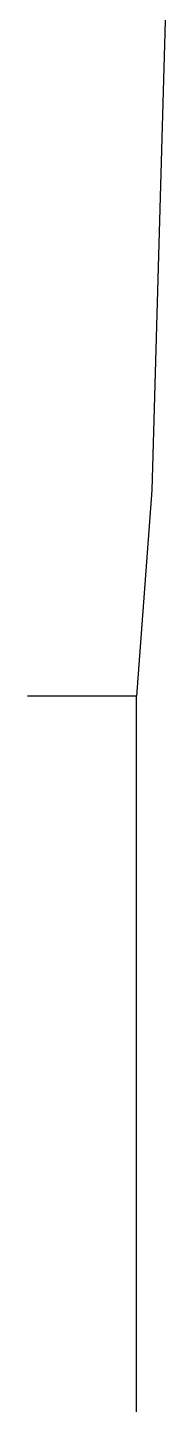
# Model space of a CAD drawing. Header units: millimetres. Extents: x 1464389 to 1998638, y -29162 to 256806.
# Drawn here: x 1952931.909 to 1952932.341, y 188752.241 to 188756.53 of the extents above; entities that cross this region are included whole.
import ezdxf

# ---------------------------------------------------------------- set-up
doc = ezdxf.new("R2010")
doc.units = ezdxf.units.MM
doc.header["$LTSCALE"] = 15
doc.layers.add('Furnitures', color=7, linetype='Continuous', lineweight=25, true_color=0x753b00)

# ---------------------------------------------------------------- blocks, each defined once
blk = doc.blocks.new('soket')
at = {"layer": 'Furnitures'}
for p, q in [((37522.99788, -27133.61027), (37523.00223, -27133.76461)), ((37523.00223, -27133.76461), (37523.00691, -27133.82665)), ((37523.00691, -27133.82665), (37523.03962, -27133.82664)), ((37523.00691, -27141.85247), (37523.00691, -27133.82665))]:
    blk.add_line(p, q, dxfattribs=at)

msp = doc.modelspace()

# ---------------------------------------------------------------- linework, layer by layer
at = {"layer": 'Furnitures'}
for p, q in [((1952932.3406, 188756.6868), (1952932.2955, 188755.0894)), ((1952932.3406, 188756.6868), (1952932.2955, 188755.0894)), ((1952932.3406, 188756.6868), (1952932.2955, 188755.0894)), ((1952932.3406, 188756.6868), (1952932.2955, 188755.0894)), ((1952932.3406, 188756.6868), (1952932.2955, 188755.0894)), ((1952932.3406, 188756.6868), (1952932.2955, 188755.0894)), ((1952932.3406, 188756.6868), (1952932.2955, 188755.0894)), ((1952932.3406, 188756.6868), (1952932.2955, 188755.0894)), ((1952932.3406, 188756.6868), (1952932.2955, 188755.0894)), ((1952932.3406, 188756.6868), (1952932.2955, 188755.0894)), ((1952932.3406, 188756.6868), (1952932.2955, 188755.0894)), ((1952932.3406, 188756.6868), (1952932.2955, 188755.0894)), ((1952932.3406, 188756.6868), (1952932.2955, 188755.0894)), ((1952932.3406, 188756.6868), (1952932.2955, 188755.0894)), ((1952932.3406, 188756.6868), (1952932.2955, 188755.0894)), ((1952932.3406, 188756.6868), (1952932.2955, 188755.0894)), ((1952932.3406, 188756.6868), (1952932.2955, 188755.0894)), ((1952932.3406, 188756.6868), (1952932.2955, 188755.0894)), ((1952932.3406, 188756.6868), (1952932.2955, 188755.0894)), ((1952932.3406, 188756.6868), (1952932.2955, 188755.0894)), ((1952932.3406, 188756.6868), (1952932.2955, 188755.0894)), ((1952932.3406, 188756.6868), (1952932.2955, 188755.0894)), ((1952932.3406, 188756.6868), (1952932.2955, 188755.0894)), ((1952932.3406, 188756.6868), (1952932.2955, 188755.0894)), ((1952932.3406, 188756.6868), (1952932.2955, 188755.0894)), ((1952932.3406, 188756.6868), (1952932.2955, 188755.0894)), ((1952932.3406, 188756.6868), (1952932.2955, 188755.0894)), ((1952932.3406, 188756.6868), (1952932.2955, 188755.0894)), ((1952932.3406, 188756.6868), (1952932.2955, 188755.0894)), ((1952932.3406, 188756.6868), (1952932.2955, 188755.0894)), ((1952932.3406, 188756.6868), (1952932.2955, 188755.0894)), ((1952932.3406, 188756.6868), (1952932.2955, 188755.0894)), ((1952932.3406, 188756.6868), (1952932.2955, 188755.0894)), ((1952932.3406, 188756.6868), (1952932.2955, 188755.0894)), ((1952932.3406, 188756.6868), (1952932.2955, 188755.0894)), ((1952932.3406, 188756.6868), (1952932.2955, 188755.0894)), ((1952932.3406, 188756.6868), (1952932.2955, 188755.0894)), ((1952932.3406, 188756.6868), (1952932.2955, 188755.0894)), ((1952932.3406, 188756.6868), (1952932.2955, 188755.0894)), ((1952932.3406, 188756.6868), (1952932.2955, 188755.0894)), ((1952932.3406, 188756.6868), (1952932.2955, 188755.0894)), ((1952932.3406, 188756.6868), (1952932.2955, 188755.0894)), ((1952932.3406, 188756.6868), (1952932.2955, 188755.0894)), ((1952932.3406, 188756.6868), (1952932.2955, 188755.0894)), ((1952932.3406, 188756.6868), (1952932.2955, 188755.0894)), ((1952932.3406, 188756.6868), (1952932.2955, 188755.0894)), ((1952932.3406, 188756.6868), (1952932.2955, 188755.0894)), ((1952932.3406, 188756.6868), (1952932.2955, 188755.0894)), ((1952932.3406, 188756.6868), (1952932.2955, 188755.0894)), ((1952932.3406, 188756.6868), (1952932.2955, 188755.0894)), ((1952932.3406, 188756.6868), (1952932.2955, 188755.0894)), ((1952932.3406, 188756.6868), (1952932.2955, 188755.0894)), ((1952932.3406, 188756.6868), (1952932.2955, 188755.0894)), ((1952932.3406, 188756.6868), (1952932.2955, 188755.0894)), ((1952932.3406, 188756.6868), (1952932.2955, 188755.0894)), ((1952932.3406, 188756.6868), (1952932.2955, 188755.0894)), ((1952932.3406, 188756.6868), (1952932.2955, 188755.0894)), ((1952932.3406, 188756.6868), (1952932.2955, 188755.0894)), ((1952932.3406, 188756.6868), (1952932.2955, 188755.0894)), ((1952932.3406, 188756.6868), (1952932.2955, 188755.0894)), ((1952932.3406, 188756.6868), (1952932.2955, 188755.0894)), ((1952932.3406, 188756.6868), (1952932.2955, 188755.0894)), ((1952932.3406, 188756.6868), (1952932.2955, 188755.0894)), ((1952932.3406, 188756.6868), (1952932.2955, 188755.0894)), ((1952932.3406, 188756.6868), (1952932.2955, 188755.0894)), ((1952932.3406, 188756.6868), (1952932.2955, 188755.0894)), ((1952932.3406, 188756.6868), (1952932.2955, 188755.0894)), ((1952932.3406, 188756.6868), (1952932.2955, 188755.0894)), ((1952932.3406, 188756.6868), (1952932.2955, 188755.0894)), ((1952932.3406, 188756.6868), (1952932.2955, 188755.0894)), ((1952932.3406, 188756.6868), (1952932.2955, 188755.0894)), ((1952932.3406, 188756.6868), (1952932.2955, 188755.0894)), ((1952932.3406, 188756.6868), (1952932.2955, 188755.0894)), ((1952932.3406, 188756.6868), (1952932.2955, 188755.0894)), ((1952932.3406, 188756.6868), (1952932.2955, 188755.0894)), ((1952932.3406, 188756.6868), (1952932.2955, 188755.0894)), ((1952932.3406, 188756.6868), (1952932.2955, 188755.0894)), ((1952932.3406, 188756.6868), (1952932.2955, 188755.0894)), ((1952932.3406, 188756.6868), (1952932.2955, 188755.0894)), ((1952932.3406, 188756.6868), (1952932.2955, 188755.0894)), ((1952932.3406, 188756.6868), (1952932.2955, 188755.0894)), ((1952932.3406, 188756.6868), (1952932.2955, 188755.0894)), ((1952932.3406, 188756.6868), (1952932.2955, 188755.0894)), ((1952932.3406, 188756.6868), (1952932.2955, 188755.0894)), ((1952932.3406, 188756.6868), (1952932.2955, 188755.0894)), ((1952932.3406, 188756.6868), (1952932.2955, 188755.0894)), ((1952932.3406, 188756.6868), (1952932.2955, 188755.0894)), ((1952932.3406, 188756.6868), (1952932.2955, 188755.0894)), ((1952932.3406, 188756.6868), (1952932.2955, 188755.0894)), ((1952932.3406, 188756.6868), (1952932.2955, 188755.0894)), ((1952932.3406, 188756.6868), (1952932.2955, 188755.0894)), ((1952932.3406, 188756.6868), (1952932.2955, 188755.0894)), ((1952932.3406, 188756.6868), (1952932.2955, 188755.0894)), ((1952932.3406, 188756.6868), (1952932.2955, 188755.0894)), ((1952932.3406, 188756.6868), (1952932.2955, 188755.0894)), ((1952932.3406, 188756.6868), (1952932.2955, 188755.0894)), ((1952932.3406, 188756.6868), (1952932.2955, 188755.0894)), ((1952932.3406, 188756.6868), (1952932.2955, 188755.0894)), ((1952932.3406, 188756.6868), (1952932.2955, 188755.0894)), ((1952932.3406, 188756.6868), (1952932.2955, 188755.0894)), ((1952932.3406, 188756.6868), (1952932.2955, 188755.0894)), ((1952932.3406, 188756.6868), (1952932.2955, 188755.0894)), ((1952932.3406, 188756.6868), (1952932.2955, 188755.0894)), ((1952932.3406, 188756.6868), (1952932.2955, 188755.0894)), ((1952932.3406, 188756.6868), (1952932.2955, 188755.0894)), ((1952932.3406, 188756.6868), (1952932.2955, 188755.0894)), ((1952932.3406, 188756.6868), (1952932.2955, 188755.0894)), ((1952932.3406, 188756.6868), (1952932.2955, 188755.0894)), ((1952932.3406, 188756.6868), (1952932.2955, 188755.0894)), ((1952932.3406, 188756.6868), (1952932.2955, 188755.0894)), ((1952932.3406, 188756.6868), (1952932.2955, 188755.0894)), ((1952932.3406, 188756.6868), (1952932.2955, 188755.0894)), ((1952932.3406, 188756.6868), (1952932.2955, 188755.0894)), ((1952932.3406, 188756.6868), (1952932.2955, 188755.0894)), ((1952932.3406, 188756.6868), (1952932.2955, 188755.0894)), ((1952932.3406, 188756.6868), (1952932.2955, 188755.0894)), ((1952932.3406, 188756.6868), (1952932.2955, 188755.0894)), ((1952932.3406, 188756.6868), (1952932.2955, 188755.0894)), ((1952932.3406, 188756.6868), (1952932.2955, 188755.0894)), ((1952932.3406, 188756.6868), (1952932.2955, 188755.0894)), ((1952932.3406, 188756.6868), (1952932.2955, 188755.0894)), ((1952932.3406, 188756.6868), (1952932.2955, 188755.0894)), ((1952932.3406, 188756.6868), (1952932.2955, 188755.0894)), ((1952932.3406, 188756.6868), (1952932.2955, 188755.0894)), ((1952932.3406, 188756.6868), (1952932.2955, 188755.0894)), ((1952932.3406, 188756.6868), (1952932.2955, 188755.0894)), ((1952932.3406, 188756.6868), (1952932.2955, 188755.0894)), ((1952932.3406, 188756.6868), (1952932.2955, 188755.0894)), ((1952932.3406, 188756.6868), (1952932.2955, 188755.0894)), ((1952932.3406, 188756.6868), (1952932.2955, 188755.0894)), ((1952932.3406, 188756.6868), (1952932.2955, 188755.0894)), ((1952932.3406, 188756.6868), (1952932.2955, 188755.0894)), ((1952932.3406, 188756.6868), (1952932.2955, 188755.0894)), ((1952932.3406, 188756.6868), (1952932.2955, 188755.0894)), ((1952932.3406, 188756.6868), (1952932.2955, 188755.0894)), ((1952932.3406, 188756.6868), (1952932.2955, 188755.0894)), ((1952932.3406, 188756.6868), (1952932.2955, 188755.0894)), ((1952932.3406, 188756.6868), (1952932.2955, 188755.0894)), ((1952932.3406, 188756.6868), (1952932.2955, 188755.0894)), ((1952932.3406, 188756.6868), (1952932.2955, 188755.0894)), ((1952932.3406, 188756.6868), (1952932.2955, 188755.0894)), ((1952932.3406, 188756.6868), (1952932.2955, 188755.0894)), ((1952932.3406, 188756.6868), (1952932.2955, 188755.0894)), ((1952932.3406, 188756.6868), (1952932.2955, 188755.0894)), ((1952932.3406, 188756.6868), (1952932.2955, 188755.0894)), ((1952932.3406, 188756.6868), (1952932.2955, 188755.0894)), ((1952932.3406, 188756.6868), (1952932.2955, 188755.0894)), ((1952932.3406, 188756.6868), (1952932.2955, 188755.0894)), ((1952932.3406, 188756.6868), (1952932.2955, 188755.0894)), ((1952932.3406, 188756.6868), (1952932.2955, 188755.0894)), ((1952932.3406, 188756.6868), (1952932.2955, 188755.0894)), ((1952932.3406, 188756.6868), (1952932.2955, 188755.0894)), ((1952932.3406, 188756.6868), (1952932.2955, 188755.0894)), ((1952932.3406, 188756.6868), (1952932.2955, 188755.0894)), ((1952932.3406, 188756.6868), (1952932.2955, 188755.0894)), ((1952932.3406, 188756.6868), (1952932.2955, 188755.0894)), ((1952932.3406, 188756.6868), (1952932.2955, 188755.0894)), ((1952932.3406, 188756.6868), (1952932.2955, 188755.0894)), ((1952932.3406, 188756.6868), (1952932.2955, 188755.0894)), ((1952932.3406, 188756.6868), (1952932.2955, 188755.0894)), ((1952932.3406, 188756.6868), (1952932.2955, 188755.0894)), ((1952932.3406, 188756.6868), (1952932.2955, 188755.0894)), ((1952932.3406, 188756.6868), (1952932.2955, 188755.0894)), ((1952932.3406, 188756.6868), (1952932.2955, 188755.0894)), ((1952932.3406, 188756.6868), (1952932.2955, 188755.0894)), ((1952932.3406, 188756.6868), (1952932.2955, 188755.0894)), ((1952932.3406, 188756.6868), (1952932.2955, 188755.0894)), ((1952932.3406, 188756.6868), (1952932.2955, 188755.0894)), ((1952932.3406, 188756.6868), (1952932.2955, 188755.0894)), ((1952932.3406, 188756.6868), (1952932.2955, 188755.0894)), ((1952932.3406, 188756.6868), (1952932.2955, 188755.0894)), ((1952932.3406, 188756.6868), (1952932.2955, 188755.0894)), ((1952932.3406, 188756.6868), (1952932.2955, 188755.0894)), ((1952932.3406, 188756.6868), (1952932.2955, 188755.0894)), ((1952932.3406, 188756.6868), (1952932.2955, 188755.0894)), ((1952932.3406, 188756.6868), (1952932.2955, 188755.0894)), ((1952932.3406, 188756.6868), (1952932.2955, 188755.0894)), ((1952932.3406, 188756.6868), (1952932.2955, 188755.0894)), ((1952932.3406, 188756.6868), (1952932.2955, 188755.0894)), ((1952932.3406, 188756.6868), (1952932.2955, 188755.0894)), ((1952932.3406, 188756.6868), (1952932.2955, 188755.0894)), ((1952932.3406, 188756.6868), (1952932.2955, 188755.0894)), ((1952932.3406, 188756.6868), (1952932.2955, 188755.0894)), ((1952932.3406, 188756.6868), (1952932.2955, 188755.0894)), ((1952932.3406, 188756.6868), (1952932.2955, 188755.0894)), ((1952932.3406, 188756.6868), (1952932.2955, 188755.0894)), ((1952932.3406, 188756.6868), (1952932.2955, 188755.0894)), ((1952932.3406, 188756.6868), (1952932.2955, 188755.0894)), ((1952932.3406, 188756.6868), (1952932.2955, 188755.0894)), ((1952932.3406, 188756.6868), (1952932.2955, 188755.0894)), ((1952932.3406, 188756.6868), (1952932.2955, 188755.0894)), ((1952932.3406, 188756.6868), (1952932.2955, 188755.0894)), ((1952932.3406, 188756.6868), (1952932.2955, 188755.0894)), ((1952932.3406, 188756.6868), (1952932.2955, 188755.0894)), ((1952932.3406, 188756.6868), (1952932.2955, 188755.0894)), ((1952932.3406, 188756.6868), (1952932.2955, 188755.0894)), ((1952932.3406, 188756.6868), (1952932.2955, 188755.0894)), ((1952932.3406, 188756.6868), (1952932.2955, 188755.0894)), ((1952932.3406, 188756.6868), (1952932.2955, 188755.0894)), ((1952932.3406, 188756.6868), (1952932.2955, 188755.0894)), ((1952932.3406, 188756.6868), (1952932.2955, 188755.0894)), ((1952932.3406, 188756.6868), (1952932.2955, 188755.0894)), ((1952932.3406, 188756.6868), (1952932.2955, 188755.0894)), ((1952932.3406, 188756.6868), (1952932.2955, 188755.0894)), ((1952932.3406, 188756.6868), (1952932.2955, 188755.0894)), ((1952932.3406, 188756.6868), (1952932.2955, 188755.0894)), ((1952932.3406, 188756.6868), (1952932.2955, 188755.0894)), ((1952932.3406, 188756.6868), (1952932.2955, 188755.0894)), ((1952932.3406, 188756.6868), (1952932.2955, 188755.0894)), ((1952932.3406, 188756.6868), (1952932.2955, 188755.0894)), ((1952932.3406, 188756.6868), (1952932.2955, 188755.0894)), ((1952932.3406, 188756.6868), (1952932.2955, 188755.0894)), ((1952932.3406, 188756.6868), (1952932.2955, 188755.0894)), ((1952932.3406, 188756.6868), (1952932.2955, 188755.0894)), ((1952932.3406, 188756.6868), (1952932.2955, 188755.0894)), ((1952932.3406, 188756.6868), (1952932.2955, 188755.0894)), ((1952932.3406, 188756.6868), (1952932.2955, 188755.0894)), ((1952932.3406, 188756.6868), (1952932.2955, 188755.0894)), ((1952932.3406, 188756.6868), (1952932.2955, 188755.0894)), ((1952932.3406, 188756.6868), (1952932.2955, 188755.0894)), ((1952932.3406, 188756.6868), (1952932.2955, 188755.0894)), ((1952932.3406, 188756.6868), (1952932.2955, 188755.0894)), ((1952932.3406, 188756.6868), (1952932.2955, 188755.0894)), ((1952932.3406, 188756.6868), (1952932.2955, 188755.0894)), ((1952932.3406, 188756.6868), (1952932.2955, 188755.0894)), ((1952932.3406, 188756.6868), (1952932.2955, 188755.0894)), ((1952932.3406, 188756.6868), (1952932.2955, 188755.0894)), ((1952932.3406, 188756.6868), (1952932.2955, 188755.0894)), ((1952932.3406, 188756.6868), (1952932.2955, 188755.0894)), ((1952932.3406, 188756.6868), (1952932.2955, 188755.0894)), ((1952932.3406, 188756.6868), (1952932.2955, 188755.0894)), ((1952932.3406, 188756.6868), (1952932.2955, 188755.0894)), ((1952932.3406, 188756.6868), (1952932.2955, 188755.0894)), ((1952932.3406, 188756.6868), (1952932.2955, 188755.0894)), ((1952932.3406, 188756.6868), (1952932.2955, 188755.0894)), ((1952932.2955, 188755.0894), (1952932.2472, 188754.4472)), ((1952932.2955, 188755.0894), (1952932.2472, 188754.4472)), ((1952932.2955, 188755.0894), (1952932.2472, 188754.4472)), ((1952932.2955, 188755.0894), (1952932.2472, 188754.4472)), ((1952932.2955, 188755.0894), (1952932.2472, 188754.4472)), ((1952932.2955, 188755.0894), (1952932.2472, 188754.4472)), ((1952932.2955, 188755.0894), (1952932.2472, 188754.4472)), ((1952932.2955, 188755.0894), (1952932.2472, 188754.4472)), ((1952932.2955, 188755.0894), (1952932.2472, 188754.4472)), ((1952932.2955, 188755.0894), (1952932.2472, 188754.4472)), ((1952932.2955, 188755.0894), (1952932.2472, 188754.4472)), ((1952932.2955, 188755.0894), (1952932.2472, 188754.4472)), ((1952932.2955, 188755.0894), (1952932.2472, 188754.4472)), ((1952932.2955, 188755.0894), (1952932.2472, 188754.4472)), ((1952932.2955, 188755.0894), (1952932.2472, 188754.4472)), ((1952932.2955, 188755.0894), (1952932.2472, 188754.4472)), ((1952932.2955, 188755.0894), (1952932.2472, 188754.4472)), ((1952932.2955, 188755.0894), (1952932.2472, 188754.4472)), ((1952932.2955, 188755.0894), (1952932.2472, 188754.4472)), ((1952932.2955, 188755.0894), (1952932.2472, 188754.4472)), ((1952932.2955, 188755.0894), (1952932.2472, 188754.4472)), ((1952932.2955, 188755.0894), (1952932.2472, 188754.4472)), ((1952932.2955, 188755.0894), (1952932.2472, 188754.4472)), ((1952932.2955, 188755.0894), (1952932.2472, 188754.4472)), ((1952932.2955, 188755.0894), (1952932.2472, 188754.4472)), ((1952932.2955, 188755.0894), (1952932.2472, 188754.4472)), ((1952932.2955, 188755.0894), (1952932.2472, 188754.4472)), ((1952932.2955, 188755.0894), (1952932.2472, 188754.4472)), ((1952932.2955, 188755.0894), (1952932.2472, 188754.4472)), ((1952932.2955, 188755.0894), (1952932.2472, 188754.4472)), ((1952932.2955, 188755.0894), (1952932.2472, 188754.4472)), ((1952932.2955, 188755.0894), (1952932.2472, 188754.4472)), ((1952932.2955, 188755.0894), (1952932.2472, 188754.4472)), ((1952932.2955, 188755.0894), (1952932.2472, 188754.4472)), ((1952932.2955, 188755.0894), (1952932.2472, 188754.4472)), ((1952932.2955, 188755.0894), (1952932.2472, 188754.4472)), ((1952932.2955, 188755.0894), (1952932.2472, 188754.4472)), ((1952932.2955, 188755.0894), (1952932.2472, 188754.4472)), ((1952932.2955, 188755.0894), (1952932.2472, 188754.4472)), ((1952932.2955, 188755.0894), (1952932.2472, 188754.4472)), ((1952932.2955, 188755.0894), (1952932.2472, 188754.4472)), ((1952932.2955, 188755.0894), (1952932.2472, 188754.4472)), ((1952932.2955, 188755.0894), (1952932.2472, 188754.4472)), ((1952932.2955, 188755.0894), (1952932.2472, 188754.4472)), ((1952932.2955, 188755.0894), (1952932.2472, 188754.4472)), ((1952932.2955, 188755.0894), (1952932.2472, 188754.4472)), ((1952932.2955, 188755.0894), (1952932.2472, 188754.4472)), ((1952932.2955, 188755.0894), (1952932.2472, 188754.4472)), ((1952932.2955, 188755.0894), (1952932.2472, 188754.4472)), ((1952932.2955, 188755.0894), (1952932.2472, 188754.4472)), ((1952932.2955, 188755.0894), (1952932.2472, 188754.4472)), ((1952932.2955, 188755.0894), (1952932.2472, 188754.4472)), ((1952932.2955, 188755.0894), (1952932.2472, 188754.4472)), ((1952932.2955, 188755.0894), (1952932.2472, 188754.4472)), ((1952932.2955, 188755.0894), (1952932.2472, 188754.4472)), ((1952932.2955, 188755.0894), (1952932.2472, 188754.4472)), ((1952932.2955, 188755.0894), (1952932.2472, 188754.4472)), ((1952932.2955, 188755.0894), (1952932.2472, 188754.4472)), ((1952932.2955, 188755.0894), (1952932.2472, 188754.4472)), ((1952932.2955, 188755.0894), (1952932.2472, 188754.4472)), ((1952932.2955, 188755.0894), (1952932.2472, 188754.4472)), ((1952932.2955, 188755.0894), (1952932.2472, 188754.4472)), ((1952932.2955, 188755.0894), (1952932.2472, 188754.4472)), ((1952932.2955, 188755.0894), (1952932.2472, 188754.4472)), ((1952932.2955, 188755.0894), (1952932.2472, 188754.4472)), ((1952932.2955, 188755.0894), (1952932.2472, 188754.4472)), ((1952932.2955, 188755.0894), (1952932.2472, 188754.4472)), ((1952932.2955, 188755.0894), (1952932.2472, 188754.4472)), ((1952932.2955, 188755.0894), (1952932.2472, 188754.4472)), ((1952932.2955, 188755.0894), (1952932.2472, 188754.4472)), ((1952932.2955, 188755.0894), (1952932.2472, 188754.4472)), ((1952932.2955, 188755.0894), (1952932.2472, 188754.4472)), ((1952932.2955, 188755.0894), (1952932.2472, 188754.4472)), ((1952932.2955, 188755.0894), (1952932.2472, 188754.4472)), ((1952932.2955, 188755.0894), (1952932.2472, 188754.4472)), ((1952932.2955, 188755.0894), (1952932.2472, 188754.4472)), ((1952932.2955, 188755.0894), (1952932.2472, 188754.4472)), ((1952932.2955, 188755.0894), (1952932.2472, 188754.4472)), ((1952932.2955, 188755.0894), (1952932.2472, 188754.4472)), ((1952932.2955, 188755.0894), (1952932.2472, 188754.4472)), ((1952932.2955, 188755.0894), (1952932.2472, 188754.4472)), ((1952932.2955, 188755.0894), (1952932.2472, 188754.4472)), ((1952932.2955, 188755.0894), (1952932.2472, 188754.4472)), ((1952932.2955, 188755.0894), (1952932.2472, 188754.4472)), ((1952932.2955, 188755.0894), (1952932.2472, 188754.4472)), ((1952932.2955, 188755.0894), (1952932.2472, 188754.4472)), ((1952932.2955, 188755.0894), (1952932.2472, 188754.4472)), ((1952932.2955, 188755.0894), (1952932.2472, 188754.4472)), ((1952932.2955, 188755.0894), (1952932.2472, 188754.4472)), ((1952932.2955, 188755.0894), (1952932.2472, 188754.4472)), ((1952932.2955, 188755.0894), (1952932.2472, 188754.4472)), ((1952932.2955, 188755.0894), (1952932.2472, 188754.4472)), ((1952932.2955, 188755.0894), (1952932.2472, 188754.4472)), ((1952932.2955, 188755.0894), (1952932.2472, 188754.4472)), ((1952932.2955, 188755.0894), (1952932.2472, 188754.4472)), ((1952932.2955, 188755.0894), (1952932.2472, 188754.4472)), ((1952932.2955, 188755.0894), (1952932.2472, 188754.4472)), ((1952932.2955, 188755.0894), (1952932.2472, 188754.4472)), ((1952932.2955, 188755.0894), (1952932.2472, 188754.4472)), ((1952932.2955, 188755.0894), (1952932.2472, 188754.4472)), ((1952932.2955, 188755.0894), (1952932.2472, 188754.4472)), ((1952932.2955, 188755.0894), (1952932.2472, 188754.4472)), ((1952932.2955, 188755.0894), (1952932.2472, 188754.4472)), ((1952932.2955, 188755.0894), (1952932.2472, 188754.4472)), ((1952932.2955, 188755.0894), (1952932.2472, 188754.4472)), ((1952932.2955, 188755.0894), (1952932.2472, 188754.4472)), ((1952932.2955, 188755.0894), (1952932.2472, 188754.4472)), ((1952932.2955, 188755.0894), (1952932.2472, 188754.4472)), ((1952932.2955, 188755.0894), (1952932.2472, 188754.4472)), ((1952932.2955, 188755.0894), (1952932.2472, 188754.4472)), ((1952932.2955, 188755.0894), (1952932.2472, 188754.4472)), ((1952932.2955, 188755.0894), (1952932.2472, 188754.4472)), ((1952932.2955, 188755.0894), (1952932.2472, 188754.4472)), ((1952932.2955, 188755.0894), (1952932.2472, 188754.4472)), ((1952932.2955, 188755.0894), (1952932.2472, 188754.4472)), ((1952932.2955, 188755.0894), (1952932.2472, 188754.4472)), ((1952932.2955, 188755.0894), (1952932.2472, 188754.4472)), ((1952932.2955, 188755.0894), (1952932.2472, 188754.4472)), ((1952932.2955, 188755.0894), (1952932.2472, 188754.4472)), ((1952932.2955, 188755.0894), (1952932.2472, 188754.4472)), ((1952932.2955, 188755.0894), (1952932.2472, 188754.4472)), ((1952932.2955, 188755.0894), (1952932.2472, 188754.4472)), ((1952932.2955, 188755.0894), (1952932.2472, 188754.4472)), ((1952932.2955, 188755.0894), (1952932.2472, 188754.4472)), ((1952932.2955, 188755.0894), (1952932.2472, 188754.4472)), ((1952932.2955, 188755.0894), (1952932.2472, 188754.4472)), ((1952932.2955, 188755.0894), (1952932.2472, 188754.4472)), ((1952932.2955, 188755.0894), (1952932.2472, 188754.4472)), ((1952932.2955, 188755.0894), (1952932.2472, 188754.4472)), ((1952932.2955, 188755.0894), (1952932.2472, 188754.4472)), ((1952932.2955, 188755.0894), (1952932.2472, 188754.4472)), ((1952932.2955, 188755.0894), (1952932.2472, 188754.4472)), ((1952932.2955, 188755.0894), (1952932.2472, 188754.4472)), ((1952932.2955, 188755.0894), (1952932.2472, 188754.4472)), ((1952932.2955, 188755.0894), (1952932.2472, 188754.4472)), ((1952932.2955, 188755.0894), (1952932.2472, 188754.4472)), ((1952932.2955, 188755.0894), (1952932.2472, 188754.4472)), ((1952932.2955, 188755.0894), (1952932.2472, 188754.4472)), ((1952932.2955, 188755.0894), (1952932.2472, 188754.4472)), ((1952932.2955, 188755.0894), (1952932.2472, 188754.4472)), ((1952932.2955, 188755.0894), (1952932.2472, 188754.4472)), ((1952932.2955, 188755.0894), (1952932.2472, 188754.4472)), ((1952932.2955, 188755.0894), (1952932.2472, 188754.4472)), ((1952932.2955, 188755.0894), (1952932.2472, 188754.4472)), ((1952932.2955, 188755.0894), (1952932.2472, 188754.4472)), ((1952932.2955, 188755.0894), (1952932.2472, 188754.4472)), ((1952932.2955, 188755.0894), (1952932.2472, 188754.4472)), ((1952932.2955, 188755.0894), (1952932.2472, 188754.4472)), ((1952932.2955, 188755.0894), (1952932.2472, 188754.4472)), ((1952932.2955, 188755.0894), (1952932.2472, 188754.4472)), ((1952932.2955, 188755.0894), (1952932.2472, 188754.4472)), ((1952932.2955, 188755.0894), (1952932.2472, 188754.4472)), ((1952932.2955, 188755.0894), (1952932.2472, 188754.4472)), ((1952932.2955, 188755.0894), (1952932.2472, 188754.4472)), ((1952932.2955, 188755.0894), (1952932.2472, 188754.4472)), ((1952932.2955, 188755.0894), (1952932.2472, 188754.4472)), ((1952932.2955, 188755.0894), (1952932.2472, 188754.4472)), ((1952932.2955, 188755.0894), (1952932.2472, 188754.4472)), ((1952932.2955, 188755.0894), (1952932.2472, 188754.4472)), ((1952932.2955, 188755.0894), (1952932.2472, 188754.4472)), ((1952932.2955, 188755.0894), (1952932.2472, 188754.4472)), ((1952932.2955, 188755.0894), (1952932.2472, 188754.4472)), ((1952932.2955, 188755.0894), (1952932.2472, 188754.4472)), ((1952932.2955, 188755.0894), (1952932.2472, 188754.4472)), ((1952932.2955, 188755.0894), (1952932.2472, 188754.4472)), ((1952932.2955, 188755.0894), (1952932.2472, 188754.4472)), ((1952932.2955, 188755.0894), (1952932.2472, 188754.4472)), ((1952932.2955, 188755.0894), (1952932.2472, 188754.4472)), ((1952932.2955, 188755.0894), (1952932.2472, 188754.4472)), ((1952932.2955, 188755.0894), (1952932.2472, 188754.4472)), ((1952932.2955, 188755.0894), (1952932.2472, 188754.4472)), ((1952932.2955, 188755.0894), (1952932.2472, 188754.4472)), ((1952932.2955, 188755.0894), (1952932.2472, 188754.4472)), ((1952932.2955, 188755.0894), (1952932.2472, 188754.4472)), ((1952932.2955, 188755.0894), (1952932.2472, 188754.4472)), ((1952932.2955, 188755.0894), (1952932.2472, 188754.4472)), ((1952932.2955, 188755.0894), (1952932.2472, 188754.4472)), ((1952932.2955, 188755.0894), (1952932.2472, 188754.4472)), ((1952932.2955, 188755.0894), (1952932.2472, 188754.4472)), ((1952932.2955, 188755.0894), (1952932.2472, 188754.4472)), ((1952932.2955, 188755.0894), (1952932.2472, 188754.4472)), ((1952932.2955, 188755.0894), (1952932.2472, 188754.4472)), ((1952932.2955, 188755.0894), (1952932.2472, 188754.4472)), ((1952932.2955, 188755.0894), (1952932.2472, 188754.4472)), ((1952932.2955, 188755.0894), (1952932.2472, 188754.4472)), ((1952932.2955, 188755.0894), (1952932.2472, 188754.4472)), ((1952932.2955, 188755.0894), (1952932.2472, 188754.4472)), ((1952932.2955, 188755.0894), (1952932.2472, 188754.4472)), ((1952932.2955, 188755.0894), (1952932.2472, 188754.4472)), ((1952932.2955, 188755.0894), (1952932.2472, 188754.4472)), ((1952932.2955, 188755.0894), (1952932.2472, 188754.4472)), ((1952932.2955, 188755.0894), (1952932.2472, 188754.4472)), ((1952932.2955, 188755.0894), (1952932.2472, 188754.4472)), ((1952932.2955, 188755.0894), (1952932.2472, 188754.4472)), ((1952932.2955, 188755.0894), (1952932.2472, 188754.4472)), ((1952932.2955, 188755.0894), (1952932.2472, 188754.4472)), ((1952932.2955, 188755.0894), (1952932.2472, 188754.4472)), ((1952932.2955, 188755.0894), (1952932.2472, 188754.4472)), ((1952932.2955, 188755.0894), (1952932.2472, 188754.4472)), ((1952932.2955, 188755.0894), (1952932.2472, 188754.4472)), ((1952932.2955, 188755.0894), (1952932.2472, 188754.4472)), ((1952932.2955, 188755.0894), (1952932.2472, 188754.4472)), ((1952932.2955, 188755.0894), (1952932.2472, 188754.4472)), ((1952932.2955, 188755.0894), (1952932.2472, 188754.4472)), ((1952932.2955, 188755.0894), (1952932.2472, 188754.4472)), ((1952932.2955, 188755.0894), (1952932.2472, 188754.4472)), ((1952932.2955, 188755.0894), (1952932.2472, 188754.4472)), ((1952932.2955, 188755.0894), (1952932.2472, 188754.4472)), ((1952932.2955, 188755.0894), (1952932.2472, 188754.4472)), ((1952932.2955, 188755.0894), (1952932.2472, 188754.4472)), ((1952932.2955, 188755.0894), (1952932.2472, 188754.4472)), ((1952932.2955, 188755.0894), (1952932.2472, 188754.4472)), ((1952932.2955, 188755.0894), (1952932.2472, 188754.4472)), ((1952932.2955, 188755.0894), (1952932.2472, 188754.4472)), ((1952932.2955, 188755.0894), (1952932.2472, 188754.4472)), ((1952932.2955, 188755.0894), (1952932.2472, 188754.4472)), ((1952932.2955, 188755.0894), (1952932.2472, 188754.4472)), ((1952932.2955, 188755.0894), (1952932.2472, 188754.4472)), ((1952932.2955, 188755.0894), (1952932.2472, 188754.4472)), ((1952932.2955, 188755.0894), (1952932.2472, 188754.4472)), ((1952932.2955, 188755.0894), (1952932.2472, 188754.4472)), ((1952932.2955, 188755.0894), (1952932.2472, 188754.4472)), ((1952932.2955, 188755.0894), (1952932.2472, 188754.4472)), ((1952932.2955, 188755.0894), (1952932.2472, 188754.4472)), ((1952932.2955, 188755.0894), (1952932.2472, 188754.4472)), ((1952932.2955, 188755.0894), (1952932.2472, 188754.4472)), ((1952932.2955, 188755.0894), (1952932.2472, 188754.4472)), ((1952932.2955, 188755.0894), (1952932.2472, 188754.4472)), ((1952932.2955, 188755.0894), (1952932.2472, 188754.4472)), ((1952932.2955, 188755.0894), (1952932.2472, 188754.4472)), ((1952932.2955, 188755.0894), (1952932.2472, 188754.4472)), ((1952932.2955, 188755.0894), (1952932.2472, 188754.4472)), ((1952932.2955, 188755.0894), (1952932.2472, 188754.4472)), ((1952932.2955, 188755.0894), (1952932.2472, 188754.4472)), ((1952932.2955, 188755.0894), (1952932.2472, 188754.4472)), ((1952932.2472, 188754.4472), (1952931.9086, 188754.4474)), ((1952932.2472, 188754.4472), (1952931.9086, 188754.4474)), ((1952932.2472, 188754.4472), (1952931.9086, 188754.4474)), ((1952932.2472, 188754.4472), (1952931.9086, 188754.4474)), ((1952932.2472, 188754.4472), (1952931.9086, 188754.4474)), ((1952932.2472, 188754.4472), (1952931.9086, 188754.4474)), ((1952932.2472, 188754.4472), (1952931.9086, 188754.4474)), ((1952932.2472, 188754.4472), (1952931.9086, 188754.4474)), ((1952932.2472, 188754.4472), (1952931.9086, 188754.4474)), ((1952932.2472, 188754.4472), (1952931.9086, 188754.4474)), ((1952932.2472, 188754.4472), (1952931.9086, 188754.4474)), ((1952932.2472, 188754.4472), (1952931.9086, 188754.4474)), ((1952932.2472, 188754.4472), (1952931.9086, 188754.4474)), ((1952932.2472, 188754.4472), (1952931.9086, 188754.4474)), ((1952932.2472, 188754.4472), (1952931.9086, 188754.4474)), ((1952932.2472, 188754.4472), (1952931.9086, 188754.4474)), ((1952932.2472, 188754.4472), (1952931.9086, 188754.4474)), ((1952932.2472, 188754.4472), (1952931.9086, 188754.4474)), ((1952932.2472, 188754.4472), (1952931.9086, 188754.4474)), ((1952932.2472, 188754.4472), (1952931.9086, 188754.4474)), ((1952932.2472, 188754.4472), (1952931.9086, 188754.4474)), ((1952932.2472, 188754.4472), (1952931.9086, 188754.4474)), ((1952932.2472, 188754.4472), (1952931.9086, 188754.4474)), ((1952932.2472, 188754.4472), (1952931.9086, 188754.4474)), ((1952932.2472, 188754.4472), (1952931.9086, 188754.4474)), ((1952932.2472, 188754.4472), (1952931.9086, 188754.4474)), ((1952932.2472, 188754.4472), (1952931.9086, 188754.4474)), ((1952932.2472, 188754.4472), (1952931.9086, 188754.4474)), ((1952932.2472, 188754.4472), (1952931.9086, 188754.4474)), ((1952932.2472, 188754.4472), (1952931.9086, 188754.4474)), ((1952932.2472, 188754.4472), (1952931.9086, 188754.4474)), ((1952932.2472, 188754.4472), (1952931.9086, 188754.4474)), ((1952932.2472, 188754.4472), (1952931.9086, 188754.4474)), ((1952932.2472, 188754.4472), (1952931.9086, 188754.4474)), ((1952932.2472, 188754.4472), (1952931.9086, 188754.4474)), ((1952932.2472, 188754.4472), (1952931.9086, 188754.4474)), ((1952932.2472, 188754.4472), (1952931.9086, 188754.4474)), ((1952932.2472, 188754.4472), (1952931.9086, 188754.4474)), ((1952932.2472, 188754.4472), (1952931.9086, 188754.4474)), ((1952932.2472, 188754.4472), (1952931.9086, 188754.4474)), ((1952932.2472, 188754.4472), (1952931.9086, 188754.4474)), ((1952932.2472, 188754.4472), (1952931.9086, 188754.4474)), ((1952932.2472, 188754.4472), (1952931.9086, 188754.4474)), ((1952932.2472, 188754.4472), (1952931.9086, 188754.4474)), ((1952932.2472, 188754.4472), (1952931.9086, 188754.4474)), ((1952932.2472, 188754.4472), (1952931.9086, 188754.4474)), ((1952932.2472, 188754.4472), (1952931.9086, 188754.4474)), ((1952932.2472, 188754.4472), (1952931.9086, 188754.4474)), ((1952932.2472, 188754.4472), (1952931.9086, 188754.4474)), ((1952932.2472, 188754.4472), (1952931.9086, 188754.4474)), ((1952932.2472, 188754.4472), (1952931.9086, 188754.4474)), ((1952932.2472, 188754.4472), (1952931.9086, 188754.4474)), ((1952932.2472, 188754.4472), (1952931.9086, 188754.4474)), ((1952932.2472, 188754.4472), (1952931.9086, 188754.4474)), ((1952932.2472, 188754.4472), (1952931.9086, 188754.4474)), ((1952932.2472, 188754.4472), (1952931.9086, 188754.4474)), ((1952932.2472, 188754.4472), (1952931.9086, 188754.4474)), ((1952932.2472, 188754.4472), (1952931.9086, 188754.4474)), ((1952932.2472, 188754.4472), (1952931.9086, 188754.4474)), ((1952932.2472, 188754.4472), (1952931.9086, 188754.4474)), ((1952932.2472, 188754.4472), (1952931.9086, 188754.4474)), ((1952932.2472, 188754.4472), (1952931.9086, 188754.4474)), ((1952932.2472, 188754.4472), (1952931.9086, 188754.4474)), ((1952932.2472, 188754.4472), (1952931.9086, 188754.4474)), ((1952932.2472, 188754.4472), (1952931.9086, 188754.4474)), ((1952932.2472, 188754.4472), (1952931.9086, 188754.4474)), ((1952932.2472, 188754.4472), (1952931.9086, 188754.4474)), ((1952932.2472, 188754.4472), (1952931.9086, 188754.4474)), ((1952932.2472, 188754.4472), (1952931.9086, 188754.4474)), ((1952932.2472, 188754.4472), (1952931.9086, 188754.4474)), ((1952932.2472, 188754.4472), (1952931.9086, 188754.4474)), ((1952932.2472, 188754.4472), (1952931.9086, 188754.4474)), ((1952932.2472, 188754.4472), (1952931.9086, 188754.4474)), ((1952932.2472, 188754.4472), (1952931.9086, 188754.4474)), ((1952932.2472, 188754.4472), (1952931.9086, 188754.4474)), ((1952932.2472, 188754.4472), (1952931.9086, 188754.4474)), ((1952932.2472, 188754.4472), (1952931.9086, 188754.4474)), ((1952932.2472, 188754.4472), (1952931.9086, 188754.4474)), ((1952932.2472, 188754.4472), (1952931.9086, 188754.4474)), ((1952932.2472, 188754.4472), (1952931.9086, 188754.4474)), ((1952932.2472, 188754.4472), (1952931.9086, 188754.4474)), ((1952932.2472, 188754.4472), (1952931.9086, 188754.4474)), ((1952932.2472, 188754.4472), (1952931.9086, 188754.4474)), ((1952932.2472, 188754.4472), (1952931.9086, 188754.4474)), ((1952932.2472, 188754.4472), (1952931.9086, 188754.4474)), ((1952932.2472, 188754.4472), (1952931.9086, 188754.4474)), ((1952932.2472, 188754.4472), (1952931.9086, 188754.4474)), ((1952932.2472, 188754.4472), (1952931.9086, 188754.4474)), ((1952932.2472, 188754.4472), (1952931.9086, 188754.4474)), ((1952932.2472, 188754.4472), (1952931.9086, 188754.4474)), ((1952932.2472, 188754.4472), (1952931.9086, 188754.4474)), ((1952932.2472, 188754.4472), (1952931.9086, 188754.4474)), ((1952932.2472, 188754.4472), (1952931.9086, 188754.4474)), ((1952932.2472, 188754.4472), (1952931.9086, 188754.4474)), ((1952932.2472, 188754.4472), (1952931.9086, 188754.4474)), ((1952932.2472, 188754.4472), (1952931.9086, 188754.4474)), ((1952932.2472, 188754.4472), (1952931.9086, 188754.4474)), ((1952932.2472, 188754.4472), (1952931.9086, 188754.4474)), ((1952932.2472, 188754.4472), (1952931.9086, 188754.4474)), ((1952932.2472, 188754.4472), (1952931.9086, 188754.4474)), ((1952932.2472, 188754.4472), (1952931.9086, 188754.4474)), ((1952932.2472, 188754.4472), (1952931.9086, 188754.4474)), ((1952932.2472, 188754.4472), (1952931.9086, 188754.4474)), ((1952932.2472, 188754.4472), (1952931.9086, 188754.4474)), ((1952932.2472, 188754.4472), (1952931.9086, 188754.4474)), ((1952932.2472, 188754.4472), (1952931.9086, 188754.4474)), ((1952932.2472, 188754.4472), (1952931.9086, 188754.4474)), ((1952932.2472, 188754.4472), (1952931.9086, 188754.4474)), ((1952932.2472, 188754.4472), (1952931.9086, 188754.4474)), ((1952932.2472, 188754.4472), (1952931.9086, 188754.4474)), ((1952932.2472, 188754.4472), (1952931.9086, 188754.4474)), ((1952932.2472, 188754.4472), (1952931.9086, 188754.4474)), ((1952932.2472, 188754.4472), (1952931.9086, 188754.4474)), ((1952932.2472, 188754.4472), (1952931.9086, 188754.4474)), ((1952932.2472, 188754.4472), (1952931.9086, 188754.4474)), ((1952932.2472, 188754.4472), (1952931.9086, 188754.4474)), ((1952932.2472, 188754.4472), (1952931.9086, 188754.4474)), ((1952932.2472, 188754.4472), (1952931.9086, 188754.4474)), ((1952932.2472, 188754.4472), (1952931.9086, 188754.4474)), ((1952932.2472, 188754.4472), (1952931.9086, 188754.4474)), ((1952932.2472, 188754.4472), (1952931.9086, 188754.4474)), ((1952932.2472, 188754.4472), (1952931.9086, 188754.4474)), ((1952932.2472, 188754.4472), (1952931.9086, 188754.4474)), ((1952932.2472, 188754.4472), (1952931.9086, 188754.4474)), ((1952932.2472, 188754.4472), (1952931.9086, 188754.4474)), ((1952932.2472, 188754.4472), (1952931.9086, 188754.4474)), ((1952932.2472, 188754.4472), (1952931.9086, 188754.4474)), ((1952932.2472, 188754.4472), (1952931.9086, 188754.4474)), ((1952932.2472, 188754.4472), (1952931.9086, 188754.4474)), ((1952932.2472, 188754.4472), (1952931.9086, 188754.4474)), ((1952932.2472, 188754.4472), (1952931.9086, 188754.4474)), ((1952932.2472, 188754.4472), (1952931.9086, 188754.4474)), ((1952932.2472, 188754.4472), (1952931.9086, 188754.4474)), ((1952932.2472, 188754.4472), (1952931.9086, 188754.4474)), ((1952932.2472, 188754.4472), (1952931.9086, 188754.4474)), ((1952932.2472, 188754.4472), (1952931.9086, 188754.4474)), ((1952932.2472, 188754.4472), (1952931.9086, 188754.4474)), ((1952932.2472, 188754.4472), (1952931.9086, 188754.4474)), ((1952932.2472, 188754.4472), (1952931.9086, 188754.4474)), ((1952932.2472, 188754.4472), (1952931.9086, 188754.4474)), ((1952932.2472, 188754.4472), (1952931.9086, 188754.4474)), ((1952932.2472, 188754.4472), (1952931.9086, 188754.4474)), ((1952932.2472, 188754.4472), (1952931.9086, 188754.4474)), ((1952932.2472, 188754.4472), (1952931.9086, 188754.4474)), ((1952932.2472, 188754.4472), (1952931.9086, 188754.4474)), ((1952932.2472, 188754.4472), (1952931.9086, 188754.4474)), ((1952932.2472, 188754.4472), (1952931.9086, 188754.4474)), ((1952932.2472, 188754.4472), (1952931.9086, 188754.4474)), ((1952932.2472, 188754.4472), (1952931.9086, 188754.4474)), ((1952932.2472, 188754.4472), (1952931.9086, 188754.4474)), ((1952932.2472, 188754.4472), (1952931.9086, 188754.4474)), ((1952932.2472, 188754.4472), (1952931.9086, 188754.4474)), ((1952932.2472, 188754.4472), (1952931.9086, 188754.4474)), ((1952932.2472, 188754.4472), (1952931.9086, 188754.4474)), ((1952932.2472, 188754.4472), (1952931.9086, 188754.4474)), ((1952932.2472, 188754.4472), (1952931.9086, 188754.4474)), ((1952932.2472, 188754.4472), (1952931.9086, 188754.4474)), ((1952932.2472, 188754.4472), (1952931.9086, 188754.4474)), ((1952932.2472, 188754.4472), (1952931.9086, 188754.4474)), ((1952932.2472, 188754.4472), (1952931.9086, 188754.4474)), ((1952932.2472, 188754.4472), (1952931.9086, 188754.4474)), ((1952932.2472, 188754.4472), (1952931.9086, 188754.4474)), ((1952932.2472, 188754.4472), (1952931.9086, 188754.4474)), ((1952932.2472, 188754.4472), (1952931.9086, 188754.4474)), ((1952932.2472, 188754.4472), (1952931.9086, 188754.4474)), ((1952932.2472, 188754.4472), (1952931.9086, 188754.4474)), ((1952932.2472, 188754.4472), (1952931.9086, 188754.4474)), ((1952932.2472, 188754.4472), (1952931.9086, 188754.4474)), ((1952932.2472, 188754.4472), (1952931.9086, 188754.4474)), ((1952932.2472, 188754.4472), (1952931.9086, 188754.4474)), ((1952932.2472, 188754.4472), (1952931.9086, 188754.4474)), ((1952932.2472, 188754.4472), (1952931.9086, 188754.4474)), ((1952932.2472, 188754.4472), (1952931.9086, 188754.4474)), ((1952932.2472, 188754.4472), (1952931.9086, 188754.4474)), ((1952932.2472, 188754.4472), (1952931.9086, 188754.4474)), ((1952932.2472, 188754.4472), (1952931.9086, 188754.4474)), ((1952932.2472, 188754.4472), (1952931.9086, 188754.4474)), ((1952932.2472, 188754.4472), (1952931.9086, 188754.4474)), ((1952932.2472, 188754.4472), (1952931.9086, 188754.4474)), ((1952932.2472, 188754.4472), (1952931.9086, 188754.4474)), ((1952932.2472, 188754.4472), (1952931.9086, 188754.4474)), ((1952932.2472, 188754.4472), (1952931.9086, 188754.4474)), ((1952932.2472, 188754.4472), (1952931.9086, 188754.4474)), ((1952932.2472, 188754.4472), (1952931.9086, 188754.4474)), ((1952932.2472, 188754.4472), (1952931.9086, 188754.4474)), ((1952932.2472, 188754.4472), (1952931.9086, 188754.4474)), ((1952932.2472, 188754.4472), (1952931.9086, 188754.4474)), ((1952932.2472, 188754.4472), (1952931.9086, 188754.4474)), ((1952932.2472, 188754.4472), (1952931.9086, 188754.4474)), ((1952932.2472, 188754.4472), (1952931.9086, 188754.4474)), ((1952932.2472, 188754.4472), (1952931.9086, 188754.4474)), ((1952932.2472, 188754.4472), (1952931.9086, 188754.4474)), ((1952932.2472, 188754.4472), (1952931.9086, 188754.4474)), ((1952932.2472, 188754.4472), (1952931.9086, 188754.4474)), ((1952932.2472, 188754.4472), (1952931.9086, 188754.4474)), ((1952932.2472, 188754.4472), (1952931.9086, 188754.4474)), ((1952932.2472, 188754.4472), (1952931.9086, 188754.4474)), ((1952932.2472, 188754.4472), (1952931.9086, 188754.4474)), ((1952932.2472, 188754.4472), (1952931.9086, 188754.4474)), ((1952932.2472, 188754.4472), (1952931.9086, 188754.4474)), ((1952932.2472, 188754.4472), (1952931.9086, 188754.4474)), ((1952932.2472, 188754.4472), (1952931.9086, 188754.4474)), ((1952932.2472, 188754.4472), (1952931.9086, 188754.4474)), ((1952932.2472, 188754.4472), (1952931.9086, 188754.4474)), ((1952932.2472, 188754.4472), (1952931.9086, 188754.4474)), ((1952932.2472, 188754.4472), (1952931.9086, 188754.4474)), ((1952932.2472, 188754.4472), (1952931.9086, 188754.4474)), ((1952932.2472, 188754.4472), (1952931.9086, 188754.4474)), ((1952932.2472, 188754.4472), (1952931.9086, 188754.4474)), ((1952932.2472, 188754.4472), (1952931.9086, 188754.4474)), ((1952932.2472, 188754.4472), (1952931.9086, 188754.4474)), ((1952932.2472, 188754.4472), (1952931.9086, 188754.4474)), ((1952932.2472, 188754.4472), (1952931.9086, 188754.4474)), ((1952932.2472, 188754.4472), (1952931.9086, 188754.4474)), ((1952932.2472, 188754.4472), (1952931.9086, 188754.4474)), ((1952932.2472, 188754.4472), (1952931.9086, 188754.4474)), ((1952932.2472, 188754.4472), (1952931.9086, 188754.4474)), ((1952932.2472, 188754.4472), (1952931.9086, 188754.4474)), ((1952932.2472, 188754.4472), (1952931.9086, 188754.4474)), ((1952932.2472, 188754.4472), (1952931.9086, 188754.4474)), ((1952932.2472, 188754.4472), (1952931.9086, 188754.4474)), ((1952932.2472, 188754.4472), (1952931.9086, 188754.4474)), ((1952932.2472, 188754.4472), (1952931.9086, 188754.4474)), ((1952932.2472, 188754.4472), (1952931.9086, 188754.4474)), ((1952932.2472, 188754.4472), (1952931.9086, 188754.4474)), ((1952932.2472, 188754.4472), (1952931.9086, 188754.4474)), ((1952932.2472, 188754.4472), (1952931.9086, 188754.4474)), ((1952932.2472, 188754.4472), (1952931.9086, 188754.4474)), ((1952932.2472, 188754.4472), (1952931.9086, 188754.4474)), ((1952932.2472, 188754.4472), (1952931.9086, 188754.4474)), ((1952932.2472, 188754.4472), (1952931.9086, 188754.4474)), ((1952932.2472, 188754.4472), (1952931.9086, 188754.4474)), ((1952932.2472, 188754.4472), (1952931.9086, 188754.4474)), ((1952932.2472, 188754.4472), (1952931.9086, 188754.4474)), ((1952932.2472, 188754.4472), (1952931.9086, 188754.4474)), ((1952932.2472, 188671.3818), (1952932.2472, 188754.4472)), ((1952932.2472, 188671.3818), (1952932.2472, 188754.4472)), ((1952932.2472, 188671.3818), (1952932.2472, 188754.4472)), ((1952932.2472, 188671.3818), (1952932.2472, 188754.4472)), ((1952932.2472, 188671.3818), (1952932.2472, 188754.4472)), ((1952932.2472, 188671.3818), (1952932.2472, 188754.4472)), ((1952932.2472, 188671.3818), (1952932.2472, 188754.4472)), ((1952932.2472, 188671.3818), (1952932.2472, 188754.4472)), ((1952932.2472, 188671.3818), (1952932.2472, 188754.4472)), ((1952932.2472, 188671.3818), (1952932.2472, 188754.4472)), ((1952932.2472, 188671.3818), (1952932.2472, 188754.4472)), ((1952932.2472, 188671.3818), (1952932.2472, 188754.4472)), ((1952932.2472, 188671.3818), (1952932.2472, 188754.4472)), ((1952932.2472, 188671.3818), (1952932.2472, 188754.4472)), ((1952932.2472, 188671.3818), (1952932.2472, 188754.4472)), ((1952932.2472, 188671.3818), (1952932.2472, 188754.4472)), ((1952932.2472, 188671.3818), (1952932.2472, 188754.4472)), ((1952932.2472, 188671.3818), (1952932.2472, 188754.4472)), ((1952932.2472, 188671.3818), (1952932.2472, 188754.4472)), ((1952932.2472, 188671.3818), (1952932.2472, 188754.4472)), ((1952932.2472, 188671.3818), (1952932.2472, 188754.4472)), ((1952932.2472, 188671.3818), (1952932.2472, 188754.4472)), ((1952932.2472, 188671.3818), (1952932.2472, 188754.4472)), ((1952932.2472, 188671.3818), (1952932.2472, 188754.4472)), ((1952932.2472, 188671.3818), (1952932.2472, 188754.4472)), ((1952932.2472, 188671.3818), (1952932.2472, 188754.4472)), ((1952932.2472, 188671.3818), (1952932.2472, 188754.4472)), ((1952932.2472, 188671.3818), (1952932.2472, 188754.4472)), ((1952932.2472, 188671.3818), (1952932.2472, 188754.4472)), ((1952932.2472, 188671.3818), (1952932.2472, 188754.4472)), ((1952932.2472, 188671.3818), (1952932.2472, 188754.4472)), ((1952932.2472, 188671.3818), (1952932.2472, 188754.4472)), ((1952932.2472, 188671.3818), (1952932.2472, 188754.4472)), ((1952932.2472, 188671.3818), (1952932.2472, 188754.4472)), ((1952932.2472, 188671.3818), (1952932.2472, 188754.4472)), ((1952932.2472, 188671.3818), (1952932.2472, 188754.4472)), ((1952932.2472, 188671.3818), (1952932.2472, 188754.4472)), ((1952932.2472, 188671.3818), (1952932.2472, 188754.4472)), ((1952932.2472, 188671.3818), (1952932.2472, 188754.4472)), ((1952932.2472, 188671.3818), (1952932.2472, 188754.4472)), ((1952932.2472, 188671.3818), (1952932.2472, 188754.4472)), ((1952932.2472, 188671.3818), (1952932.2472, 188754.4472)), ((1952932.2472, 188671.3818), (1952932.2472, 188754.4472)), ((1952932.2472, 188671.3818), (1952932.2472, 188754.4472)), ((1952932.2472, 188671.3818), (1952932.2472, 188754.4472)), ((1952932.2472, 188671.3818), (1952932.2472, 188754.4472)), ((1952932.2472, 188671.3818), (1952932.2472, 188754.4472)), ((1952932.2472, 188671.3818), (1952932.2472, 188754.4472)), ((1952932.2472, 188671.3818), (1952932.2472, 188754.4472)), ((1952932.2472, 188671.3818), (1952932.2472, 188754.4472)), ((1952932.2472, 188671.3818), (1952932.2472, 188754.4472)), ((1952932.2472, 188671.3818), (1952932.2472, 188754.4472)), ((1952932.2472, 188671.3818), (1952932.2472, 188754.4472)), ((1952932.2472, 188671.3818), (1952932.2472, 188754.4472)), ((1952932.2472, 188671.3818), (1952932.2472, 188754.4472)), ((1952932.2472, 188671.3818), (1952932.2472, 188754.4472)), ((1952932.2472, 188671.3818), (1952932.2472, 188754.4472)), ((1952932.2472, 188671.3818), (1952932.2472, 188754.4472)), ((1952932.2472, 188671.3818), (1952932.2472, 188754.4472)), ((1952932.2472, 188671.3818), (1952932.2472, 188754.4472)), ((1952932.2472, 188671.3818), (1952932.2472, 188754.4472)), ((1952932.2472, 188671.3818), (1952932.2472, 188754.4472)), ((1952932.2472, 188671.3818), (1952932.2472, 188754.4472)), ((1952932.2472, 188671.3818), (1952932.2472, 188754.4472)), ((1952932.2472, 188671.3818), (1952932.2472, 188754.4472)), ((1952932.2472, 188671.3818), (1952932.2472, 188754.4472)), ((1952932.2472, 188671.3818), (1952932.2472, 188754.4472)), ((1952932.2472, 188671.3818), (1952932.2472, 188754.4472)), ((1952932.2472, 188671.3818), (1952932.2472, 188754.4472)), ((1952932.2472, 188671.3818), (1952932.2472, 188754.4472)), ((1952932.2472, 188671.3818), (1952932.2472, 188754.4472)), ((1952932.2472, 188671.3818), (1952932.2472, 188754.4472)), ((1952932.2472, 188671.3818), (1952932.2472, 188754.4472)), ((1952932.2472, 188671.3818), (1952932.2472, 188754.4472)), ((1952932.2472, 188671.3818), (1952932.2472, 188754.4472)), ((1952932.2472, 188671.3818), (1952932.2472, 188754.4472)), ((1952932.2472, 188671.3818), (1952932.2472, 188754.4472)), ((1952932.2472, 188671.3818), (1952932.2472, 188754.4472)), ((1952932.2472, 188671.3818), (1952932.2472, 188754.4472)), ((1952932.2472, 188671.3818), (1952932.2472, 188754.4472)), ((1952932.2472, 188671.3818), (1952932.2472, 188754.4472)), ((1952932.2472, 188671.3818), (1952932.2472, 188754.4472)), ((1952932.2472, 188671.3818), (1952932.2472, 188754.4472)), ((1952932.2472, 188671.3818), (1952932.2472, 188754.4472)), ((1952932.2472, 188671.3818), (1952932.2472, 188754.4472)), ((1952932.2472, 188671.3818), (1952932.2472, 188754.4472)), ((1952932.2472, 188671.3818), (1952932.2472, 188754.4472)), ((1952932.2472, 188671.3818), (1952932.2472, 188754.4472)), ((1952932.2472, 188671.3818), (1952932.2472, 188754.4472)), ((1952932.2472, 188671.3818), (1952932.2472, 188754.4472)), ((1952932.2472, 188671.3818), (1952932.2472, 188754.4472)), ((1952932.2472, 188671.3818), (1952932.2472, 188754.4472)), ((1952932.2472, 188671.3818), (1952932.2472, 188754.4472)), ((1952932.2472, 188671.3818), (1952932.2472, 188754.4472)), ((1952932.2472, 188671.3818), (1952932.2472, 188754.4472)), ((1952932.2472, 188671.3818), (1952932.2472, 188754.4472)), ((1952932.2472, 188671.3818), (1952932.2472, 188754.4472)), ((1952932.2472, 188671.3818), (1952932.2472, 188754.4472)), ((1952932.2472, 188671.3818), (1952932.2472, 188754.4472)), ((1952932.2472, 188671.3818), (1952932.2472, 188754.4472)), ((1952932.2472, 188671.3818), (1952932.2472, 188754.4472)), ((1952932.2472, 188671.3818), (1952932.2472, 188754.4472)), ((1952932.2472, 188671.3818), (1952932.2472, 188754.4472)), ((1952932.2472, 188671.3818), (1952932.2472, 188754.4472)), ((1952932.2472, 188671.3818), (1952932.2472, 188754.4472)), ((1952932.2472, 188671.3818), (1952932.2472, 188754.4472)), ((1952932.2472, 188671.3818), (1952932.2472, 188754.4472)), ((1952932.2472, 188671.3818), (1952932.2472, 188754.4472)), ((1952932.2472, 188671.3818), (1952932.2472, 188754.4472)), ((1952932.2472, 188671.3818), (1952932.2472, 188754.4472)), ((1952932.2472, 188671.3818), (1952932.2472, 188754.4472)), ((1952932.2472, 188671.3818), (1952932.2472, 188754.4472)), ((1952932.2472, 188671.3818), (1952932.2472, 188754.4472)), ((1952932.2472, 188671.3818), (1952932.2472, 188754.4472)), ((1952932.2472, 188671.3818), (1952932.2472, 188754.4472)), ((1952932.2472, 188671.3818), (1952932.2472, 188754.4472)), ((1952932.2472, 188671.3818), (1952932.2472, 188754.4472)), ((1952932.2472, 188671.3818), (1952932.2472, 188754.4472)), ((1952932.2472, 188671.3818), (1952932.2472, 188754.4472)), ((1952932.2472, 188671.3818), (1952932.2472, 188754.4472)), ((1952932.2472, 188671.3818), (1952932.2472, 188754.4472)), ((1952932.2472, 188671.3818), (1952932.2472, 188754.4472)), ((1952932.2472, 188671.3818), (1952932.2472, 188754.4472)), ((1952932.2472, 188671.3818), (1952932.2472, 188754.4472)), ((1952932.2472, 188671.3818), (1952932.2472, 188754.4472)), ((1952932.2472, 188671.3818), (1952932.2472, 188754.4472)), ((1952932.2472, 188671.3818), (1952932.2472, 188754.4472)), ((1952932.2472, 188671.3818), (1952932.2472, 188754.4472)), ((1952932.2472, 188671.3818), (1952932.2472, 188754.4472)), ((1952932.2472, 188671.3818), (1952932.2472, 188754.4472)), ((1952932.2472, 188671.3818), (1952932.2472, 188754.4472)), ((1952932.2472, 188671.3818), (1952932.2472, 188754.4472)), ((1952932.2472, 188671.3818), (1952932.2472, 188754.4472)), ((1952932.2472, 188671.3818), (1952932.2472, 188754.4472)), ((1952932.2472, 188671.3818), (1952932.2472, 188754.4472)), ((1952932.2472, 188671.3818), (1952932.2472, 188754.4472)), ((1952932.2472, 188671.3818), (1952932.2472, 188754.4472)), ((1952932.2472, 188671.3818), (1952932.2472, 188754.4472)), ((1952932.2472, 188671.3818), (1952932.2472, 188754.4472)), ((1952932.2472, 188671.3818), (1952932.2472, 188754.4472)), ((1952932.2472, 188671.3818), (1952932.2472, 188754.4472)), ((1952932.2472, 188671.3818), (1952932.2472, 188754.4472)), ((1952932.2472, 188671.3818), (1952932.2472, 188754.4472)), ((1952932.2472, 188671.3818), (1952932.2472, 188754.4472)), ((1952932.2472, 188671.3818), (1952932.2472, 188754.4472)), ((1952932.2472, 188671.3818), (1952932.2472, 188754.4472)), ((1952932.2472, 188671.3818), (1952932.2472, 188754.4472)), ((1952932.2472, 188671.3818), (1952932.2472, 188754.4472)), ((1952932.2472, 188671.3818), (1952932.2472, 188754.4472)), ((1952932.2472, 188671.3818), (1952932.2472, 188754.4472)), ((1952932.2472, 188671.3818), (1952932.2472, 188754.4472)), ((1952932.2472, 188671.3818), (1952932.2472, 188754.4472)), ((1952932.2472, 188671.3818), (1952932.2472, 188754.4472)), ((1952932.2472, 188671.3818), (1952932.2472, 188754.4472)), ((1952932.2472, 188671.3818), (1952932.2472, 188754.4472)), ((1952932.2472, 188671.3818), (1952932.2472, 188754.4472)), ((1952932.2472, 188671.3818), (1952932.2472, 188754.4472)), ((1952932.2472, 188671.3818), (1952932.2472, 188754.4472)), ((1952932.2472, 188671.3818), (1952932.2472, 188754.4472)), ((1952932.2472, 188671.3818), (1952932.2472, 188754.4472)), ((1952932.2472, 188671.3818), (1952932.2472, 188754.4472)), ((1952932.2472, 188671.3818), (1952932.2472, 188754.4472)), ((1952932.2472, 188671.3818), (1952932.2472, 188754.4472)), ((1952932.2472, 188671.3818), (1952932.2472, 188754.4472)), ((1952932.2472, 188671.3818), (1952932.2472, 188754.4472)), ((1952932.2472, 188671.3818), (1952932.2472, 188754.4472)), ((1952932.2472, 188671.3818), (1952932.2472, 188754.4472)), ((1952932.2472, 188671.3818), (1952932.2472, 188754.4472)), ((1952932.2472, 188671.3818), (1952932.2472, 188754.4472)), ((1952932.2472, 188671.3818), (1952932.2472, 188754.4472)), ((1952932.2472, 188671.3818), (1952932.2472, 188754.4472)), ((1952932.2472, 188671.3818), (1952932.2472, 188754.4472)), ((1952932.2472, 188671.3818), (1952932.2472, 188754.4472)), ((1952932.2472, 188671.3818), (1952932.2472, 188754.4472)), ((1952932.2472, 188671.3818), (1952932.2472, 188754.4472)), ((1952932.2472, 188671.3818), (1952932.2472, 188754.4472)), ((1952932.2472, 188671.3818), (1952932.2472, 188754.4472)), ((1952932.2472, 188671.3818), (1952932.2472, 188754.4472)), ((1952932.2472, 188671.3818), (1952932.2472, 188754.4472)), ((1952932.2472, 188671.3818), (1952932.2472, 188754.4472)), ((1952932.2472, 188671.3818), (1952932.2472, 188754.4472)), ((1952932.2472, 188671.3818), (1952932.2472, 188754.4472)), ((1952932.2472, 188671.3818), (1952932.2472, 188754.4472)), ((1952932.2472, 188671.3818), (1952932.2472, 188754.4472)), ((1952932.2472, 188671.3818), (1952932.2472, 188754.4472)), ((1952932.2472, 188671.3818), (1952932.2472, 188754.4472)), ((1952932.2472, 188671.3818), (1952932.2472, 188754.4472)), ((1952932.2472, 188671.3818), (1952932.2472, 188754.4472)), ((1952932.2472, 188671.3818), (1952932.2472, 188754.4472)), ((1952932.2472, 188671.3818), (1952932.2472, 188754.4472)), ((1952932.2472, 188671.3818), (1952932.2472, 188754.4472)), ((1952932.2472, 188671.3818), (1952932.2472, 188754.4472)), ((1952932.2472, 188671.3818), (1952932.2472, 188754.4472)), ((1952932.2472, 188671.3818), (1952932.2472, 188754.4472)), ((1952932.2472, 188671.3818), (1952932.2472, 188754.4472)), ((1952932.2472, 188671.3818), (1952932.2472, 188754.4472)), ((1952932.2472, 188671.3818), (1952932.2472, 188754.4472)), ((1952932.2472, 188671.3818), (1952932.2472, 188754.4472)), ((1952932.2472, 188671.3818), (1952932.2472, 188754.4472)), ((1952932.2472, 188671.3818), (1952932.2472, 188754.4472)), ((1952932.2472, 188671.3818), (1952932.2472, 188754.4472)), ((1952932.2472, 188671.3818), (1952932.2472, 188754.4472)), ((1952932.2472, 188671.3818), (1952932.2472, 188754.4472)), ((1952932.2472, 188671.3818), (1952932.2472, 188754.4472)), ((1952932.2472, 188671.3818), (1952932.2472, 188754.4472)), ((1952932.2472, 188671.3818), (1952932.2472, 188754.4472)), ((1952932.2472, 188671.3818), (1952932.2472, 188754.4472)), ((1952932.2472, 188671.3818), (1952932.2472, 188754.4472)), ((1952932.2472, 188671.3818), (1952932.2472, 188754.4472)), ((1952932.2472, 188671.3818), (1952932.2472, 188754.4472)), ((1952932.2472, 188671.3818), (1952932.2472, 188754.4472)), ((1952932.2472, 188671.3818), (1952932.2472, 188754.4472)), ((1952932.2472, 188671.3818), (1952932.2472, 188754.4472)), ((1952932.2472, 188671.3818), (1952932.2472, 188754.4472)), ((1952932.2472, 188671.3818), (1952932.2472, 188754.4472)), ((1952932.2472, 188671.3818), (1952932.2472, 188754.4472)), ((1952932.2472, 188671.3818), (1952932.2472, 188754.4472)), ((1952932.2472, 188671.3818), (1952932.2472, 188754.4472)), ((1952932.2472, 188671.3818), (1952932.2472, 188754.4472)), ((1952932.2472, 188671.3818), (1952932.2472, 188754.4472)), ((1952932.2472, 188671.3818), (1952932.2472, 188754.4472)), ((1952932.2472, 188671.3818), (1952932.2472, 188754.4472)), ((1952932.2472, 188671.3818), (1952932.2472, 188754.4472)), ((1952932.2472, 188671.3818), (1952932.2472, 188754.4472)), ((1952932.2472, 188671.3818), (1952932.2472, 188754.4472)), ((1952932.2472, 188671.3818), (1952932.2472, 188754.4472)), ((1952932.2472, 188671.3818), (1952932.2472, 188754.4472)), ((1952932.2472, 188671.3818), (1952932.2472, 188754.4472)), ((1952932.2472, 188671.3818), (1952932.2472, 188754.4472)), ((1952932.2472, 188671.3818), (1952932.2472, 188754.4472)), ((1952932.2472, 188671.3818), (1952932.2472, 188754.4472)), ((1952932.2472, 188671.3818), (1952932.2472, 188754.4472)), ((1952932.2472, 188671.3818), (1952932.2472, 188754.4472)), ((1952932.2472, 188671.3818), (1952932.2472, 188754.4472)), ((1952932.2472, 188671.3818), (1952932.2472, 188754.4472))]:
    msp.add_line(p, q, dxfattribs=at)

# ---------------------------------------------------------------- block references
at = {"layer": 'Furnitures', "xscale": -10.34977498599392, "yscale": 10.34977498599392, "zscale": 10.34977498599392}
msp.add_blockref('soket', (2341286.9255, 469583.4476), dxfattribs=at)

doc.saveas('drawing.dxf')
